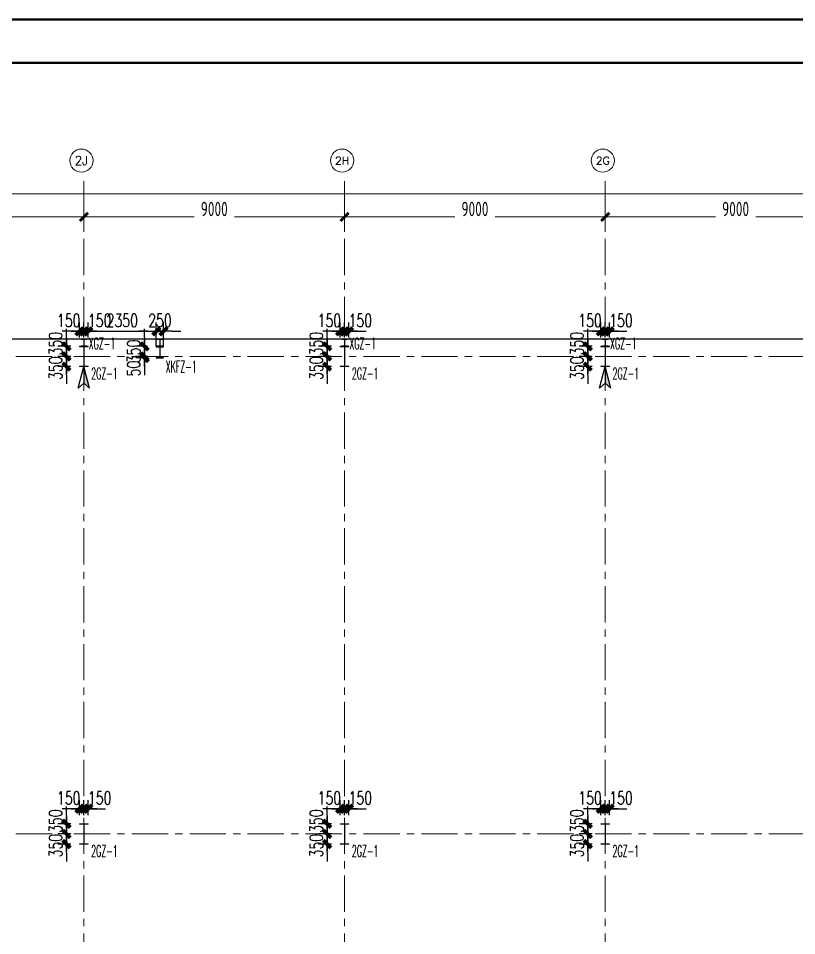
# Model space of a CAD drawing. Extents: x -1201378 to 2367219, y -619313 to 244905.
# Drawn here: x 141979 to 168850, y -1613 to 30085 of the extents above; entities that cross this region are included whole.
import ezdxf
from ezdxf.enums import TextEntityAlignment as Align

# ---------------------------------------------------------------- set-up
doc = ezdxf.new("R2010")
doc.units = 0
doc.header["$LTSCALE"] = 1000
doc.linetypes.add('CENTER', pattern=[2, 1.25, -0.25, 0.25, -0.25])
doc.linetypes.add('HIDDEN', pattern=[0.375, 0.25, -0.125])
doc.layers.get('0').update_dxf_attribs({"linetype": 'CONTINUOUS'})
doc.layers.get('Defpoints').update_dxf_attribs({"linetype": 'CONTINUOUS'})
for name, color, linetype in [('0-cxFrame', 155, 'CONTINUOUS'), ('A-AXIS-DP', 126, 'CONTINUOUS'), ('S-CJGC', 5, 'CONTINUOUS'), ('S-DIMZ', 115, 'CONTINUOUS'), ('S-SGJ', 21, 'CONTINUOUS'), ('S-SHAPE2', 165, 'HIDDEN')]:
    doc.layers.add(name, color=color, linetype=linetype)
for name, color, linetype, lineweight in [('0-cxText', 131, 'CONTINUOUS', 25), ('S-axis', 111, 'CONTINUOUS', 0), ('S-col', 2, 'CONTINUOUS', 0), ('S-dote', 5, 'CENTER', 0)]:
    doc.layers.add(name, color=color, linetype=linetype, lineweight=lineweight)
doc.styles.add('_TCH_AXIS', font='COMPLEX', dxfattribs={"bigfont": 'GBCBIG'})
doc.styles.add('cx_tuming', font='simhei.ttf')
doc.styles.add('cx_tuqian1', font='')
doc.styles.add('SS1', font='tj-romans1.shx', dxfattribs={"width": 0.7, "bigfont": 'tj-hztxt1.shx'})
doc.styles.add('TSSD_Dimension', font='tssdeng.shx', dxfattribs={"width": 0.7, "bigfont": 'hztxt.shx'})
doc.styles.add('黑体', font='simhei.ttf', dxfattribs={"width": 0.8})
doc.styles.get('cx_tuqian1').set_extended_font_data('SimSun')
doc.dimstyles.new('S-150-ARCHI', dxfattribs={"dimscale": 150, "dimtxt": 3, "dimasz": 2, "dimexe": 2, "dimexo": 2, "dimgap": 1, "dimtad": 1, "dimdec": 0, "dimzin": 0, "dimdsep": 46, "dimtxsty": 'SS1', "dimblk1": 'TT', "dimblk2": 'TT', "dimsah": 1, "dimcen": 1, "dimclrd": 256, "dimclre": 256, "dimclrt": 256, "dimadec": 0, "dimazin": 0, "dimtfac": 1, "dimtdec": 0, "dimtix": 1, "dimtmove": 2, "dimatfit": 0, "dimldrblk": 'TT', "dimfxl": 2, "dimtolj": 1, "dimtzin": 0, "dimarcsym": 0})
doc.dimstyles.new('TSSD_200_200', dxfattribs={"dimtxt": 500, "dimasz": 200, "dimexe": 200, "dimexo": 500, "dimgap": 200, "dimtad": 1, "dimdec": 0, "dimzin": 0, "dimdsep": 46, "dimtxsty": 'TSSD_Dimension', "dimblk": 'ARCHTICK', "dimcen": 0, "dimdle": 200, "dimclrt": 7, "dimadec": 0, "dimazin": 0, "dimtfac": 1, "dimtdec": 0, "dimtix": 1, "dimtmove": 2, "dimatfit": 3, "dimfxl": 1, "dimtolj": 1, "dimtzin": 0, "dimarcsym": 0})

# ---------------------------------------------------------------- blocks, each defined once
blk = doc.blocks.new('_ArchTick')
at = {"color": 0, "linetype": 'ByBlock', "const_width": 0.5}
blk.add_lwpolyline([(-0.71, -0.71), (0.71, 0.71)], dxfattribs=at)
blk = doc.blocks.new('*D102')
at = {"layer": 'Defpoints', "color": 0, "transparency": 16777216}
for p in [(-155758, -176778), (-164758, -177738), (-155758, -177738)]:
    blk.add_point(p, dxfattribs=at)
at = {"layer": 'S-axis', "color": 0, "lineweight": -2, "transparency": 16777216}
for p, q in [((-164958, -176778), (-160957, -176778)), ((-164758, -177238), (-164758, -176578)), ((-155558, -176778), (-159560, -176778)), ((-155758, -177238), (-155758, -176578))]:
    blk.add_line(p, q, dxfattribs=at)
at = {"layer": 'S-axis', "color": 0, "lineweight": -2, "transparency": 16777216, "xscale": 200, "yscale": 200, "zscale": 200, "rotation": 180}
blk.add_blockref('_ArchTick', (-164758, -176778), dxfattribs=at)
at = {"layer": 'S-axis', "color": 0, "lineweight": -2, "transparency": 16777216, "xscale": 200, "yscale": 200, "zscale": 200}
blk.add_blockref('_ArchTick', (-155758, -176778), dxfattribs=at)
at = {"layer": 'S-axis', "color": 7, "transparency": 16777216, "insert": (-160258, -176503), "char_height": 500, "attachment_point": 5, "style": 'TSSD_Dimension'}
blk.add_mtext('\\A1;9000', dxfattribs=at)
blk = doc.blocks.new('*D103')
at = {"layer": 'Defpoints', "color": 0, "transparency": 16777216}
for p in [(-146758, -176778), (-155758, -177738), (-146758, -177738)]:
    blk.add_point(p, dxfattribs=at)
at = {"layer": 'S-axis', "color": 0, "lineweight": -2, "transparency": 16777216}
for p, q in [((-155958, -176778), (-151957, -176778)), ((-155758, -177238), (-155758, -176578)), ((-146558, -176778), (-150560, -176778)), ((-146758, -177238), (-146758, -176578))]:
    blk.add_line(p, q, dxfattribs=at)
at = {"layer": 'S-axis', "color": 0, "lineweight": -2, "transparency": 16777216, "xscale": 200, "yscale": 200, "zscale": 200, "rotation": 180}
blk.add_blockref('_ArchTick', (-155758, -176778), dxfattribs=at)
at = {"layer": 'S-axis', "color": 0, "lineweight": -2, "transparency": 16777216, "xscale": 200, "yscale": 200, "zscale": 200}
blk.add_blockref('_ArchTick', (-146758, -176778), dxfattribs=at)
at = {"layer": 'S-axis', "color": 7, "transparency": 16777216, "insert": (-151258, -176503), "char_height": 500, "attachment_point": 5, "style": 'TSSD_Dimension'}
blk.add_mtext('\\A1;9000', dxfattribs=at)
blk = doc.blocks.new('*D104')
at = {"layer": 'Defpoints', "color": 0, "transparency": 16777216}
for p in [(-137758, -176778), (-146758, -177738), (-137758, -177738)]:
    blk.add_point(p, dxfattribs=at)
at = {"layer": 'S-axis', "color": 0, "lineweight": -2, "transparency": 16777216}
for p, q in [((-146958, -176778), (-142957, -176778)), ((-146758, -177238), (-146758, -176578)), ((-137558, -176778), (-141560, -176778)), ((-137758, -177238), (-137758, -176578))]:
    blk.add_line(p, q, dxfattribs=at)
at = {"layer": 'S-axis', "color": 0, "lineweight": -2, "transparency": 16777216, "xscale": 200, "yscale": 200, "zscale": 200, "rotation": 180}
blk.add_blockref('_ArchTick', (-146758, -176778), dxfattribs=at)
at = {"layer": 'S-axis', "color": 0, "lineweight": -2, "transparency": 16777216, "xscale": 200, "yscale": 200, "zscale": 200}
blk.add_blockref('_ArchTick', (-137758, -176778), dxfattribs=at)
at = {"layer": 'S-axis', "color": 7, "transparency": 16777216, "insert": (-142258, -176503), "char_height": 500, "attachment_point": 5, "style": 'TSSD_Dimension'}
blk.add_mtext('\\A1;9000', dxfattribs=at)
blk = doc.blocks.new('*D105')
at = {"layer": 'Defpoints', "color": 0, "transparency": 16777216}
for p in [(-128758, -176778), (-137758, -177738), (-128758, -177738)]:
    blk.add_point(p, dxfattribs=at)
at = {"layer": 'S-axis', "color": 0, "lineweight": -2, "transparency": 16777216}
for p, q in [((-137958, -176778), (-133957, -176778)), ((-137758, -177238), (-137758, -176578)), ((-128558, -176778), (-132560, -176778)), ((-128758, -177238), (-128758, -176578))]:
    blk.add_line(p, q, dxfattribs=at)
at = {"layer": 'S-axis', "color": 0, "lineweight": -2, "transparency": 16777216, "xscale": 200, "yscale": 200, "zscale": 200, "rotation": 180}
blk.add_blockref('_ArchTick', (-137758, -176778), dxfattribs=at)
at = {"layer": 'S-axis', "color": 0, "lineweight": -2, "transparency": 16777216, "xscale": 200, "yscale": 200, "zscale": 200}
blk.add_blockref('_ArchTick', (-128758, -176778), dxfattribs=at)
at = {"layer": 'S-axis', "color": 7, "transparency": 16777216, "insert": (-133258, -176503), "char_height": 500, "attachment_point": 5, "style": 'TSSD_Dimension'}
blk.add_mtext('\\A1;9000', dxfattribs=at)
blk = doc.blocks.new('*D112')
at = {"layer": 'Defpoints', "color": 0, "transparency": 16777216}
for p in [(-82958, -175978), (-240958, -177638), (-82958, -177638)]:
    blk.add_point(p, dxfattribs=at)
at = {"layer": 'S-axis', "color": 0, "lineweight": -2, "transparency": 16777216}
for p, q in [((-240958, -177138), (-240958, -175778)), ((-82958, -177138), (-82958, -175778)), ((-241158, -175978), (-162899, -175978)), ((-82758, -175978), (-161018, -175978))]:
    blk.add_line(p, q, dxfattribs=at)
at = {"layer": 'S-axis', "color": 0, "lineweight": -2, "transparency": 16777216, "xscale": 200, "yscale": 200, "zscale": 200, "rotation": 180}
blk.add_blockref('_ArchTick', (-240958, -175978), dxfattribs=at)
at = {"layer": 'S-axis', "color": 0, "lineweight": -2, "transparency": 16777216, "xscale": 200, "yscale": 200, "zscale": 200}
blk.add_blockref('_ArchTick', (-82958, -175978), dxfattribs=at)
at = {"layer": 'S-axis', "color": 7, "transparency": 16777216, "insert": (-161958, -175703), "char_height": 500, "attachment_point": 5, "style": 'TSSD_Dimension'}
blk.add_mtext('\\A1;158000', dxfattribs=at)
blk = doc.blocks.new('nt66')
at = {"layer": 'S-col'}
blk.add_lwpolyline([(-195790, 766820), (-195490, 766820), (-195490, 766808), (-195636, 766808), (-195636, 766132), (-195490, 766132), (-195490, 766120), (-195790, 766120), (-195790, 766132), (-195644, 766132), (-195644, 766808), (-195790, 766808)], close=True, dxfattribs=at)
blk = doc.blocks.new('33333')
for p in [(-5214, -43900), (3786, -43900), (12786, -43900), (-5214, -60400), (3786, -60400), (12786, -60400)]:
    blk.add_blockref('nt66', p)
blk = doc.blocks.new('TK22.A0 L(Dragon)')
at = {"layer": '0-cxFrame', "color": 7, "const_width": 0.5}
blk.add_lwpolyline([(0, 0), (-1486, 0), (-1486, 841), (0, 841)], close=True, dxfattribs=at)
at = {"layer": '0-cxFrame', "const_width": 0.5}
blk.add_lwpolyline([(-80, 10), (-1466, 10), (-1466, 831), (-80, 831)], close=True, dxfattribs=at)
at = {"style": '黑体', "flags": 4}
blk.add_attdef('图幅', text='', height=3.3, dxfattribs=at).set_placement((-40, 3), align=Align.RIGHT)
at = {"layer": '0-cxText', "flags": 4}
for tag, height, style, p in [('建设单位', 3.5, 'cx_tuming', (-45, 240)), ('项目名称', 3.5, 'cx_tuming', (-45, 210)), ('子项名称', 3.5, 'cx_tuming', (-45, 180)), ('工程编号', 3.3, 'cx_tuqian1', (-35, 165)), ('图名1', 3.5, 'cx_tuming', (-45, 87)), ('图名2', 3.5, 'cx_tuming', (-45, 79)), ('图名3', 3.5, 'cx_tuming', (-45, 71)), ('出图日期', 3.3, 'cx_tuqian1', (-39, 60)), ('专业', 3.3, 'cx_tuqian1', (-55, 52)), ('图号', 3.3, 'cx_tuqian1', (-55, 44)), ('版次', 3.3, 'cx_tuqian1', (-20, 44))]:
    blk.add_attdef(tag, text='', height=height, dxfattribs=dict(at, style=style)).set_placement(p, align=Align.MIDDLE)
at = {"layer": 'Defpoints', "color": 6, "flags": 4}
for tag, height, style, p in [('tufu', 3.3, '黑体', (-12, 12)), ('dwfname', 4, 'cx_tuqian1', (-80, 3))]:
    blk.add_attdef(tag, text='', height=height, dxfattribs=dict(at, style=style)).set_placement(p, align=Align.RIGHT)
blk = doc.blocks.new('TT')
blk.add_line((-0.97, 0), (0.97, 0))
at = {"const_width": 0.45}
blk.add_lwpolyline([(-0.44, -0.44), (0.44, 0.44)], dxfattribs=at)
blk = doc.blocks.new('*D4637')
at = {"layer": 'Defpoints', "color": 0, "transparency": 16777216}
for p in [(144242, 2770), (144242, 2252), (144392, 2252)]:
    blk.add_point(p, dxfattribs=at)
at = {"layer": 'S-DIMZ', "lineweight": -2, "transparency": 16777216}
for p, q in [((144242, 2552), (144242, 3070)), ((144392, 2552), (144392, 3070)), ((143942, 2770), (143642, 2770)), ((144392, 2770), (144242, 2770)), ((144692, 2770), (144992, 2770))]:
    blk.add_line(p, q, dxfattribs=at)
at = {"layer": 'S-DIMZ', "lineweight": -2, "transparency": 16777216, "xscale": 300, "yscale": 300, "zscale": 300}
blk.add_blockref('TT', (144242, 2770), dxfattribs=at)
at = {"layer": 'S-DIMZ', "lineweight": -2, "transparency": 16777216, "xscale": 300, "yscale": 300, "zscale": 300, "rotation": 180}
blk.add_blockref('TT', (144392, 2770), dxfattribs=at)
at = {"layer": 'S-DIMZ', "transparency": 16777216, "insert": (144785, 3145), "char_height": 450, "attachment_point": 5, "style": 'SS1'}
blk.add_mtext('\\A1;150', dxfattribs=at)
blk = doc.blocks.new('*D4638')
at = {"layer": 'Defpoints', "color": 0, "transparency": 16777216}
for p in [(144092, 2770), (144092, 2252), (144242, 2252)]:
    blk.add_point(p, dxfattribs=at)
at = {"layer": 'S-DIMZ', "lineweight": -2, "transparency": 16777216}
for p, q in [((144092, 2552), (144092, 3070)), ((144242, 2552), (144242, 3070)), ((143792, 2770), (143492, 2770)), ((144242, 2770), (144092, 2770)), ((144542, 2770), (144842, 2770))]:
    blk.add_line(p, q, dxfattribs=at)
at = {"layer": 'S-DIMZ', "lineweight": -2, "transparency": 16777216, "xscale": 300, "yscale": 300, "zscale": 300}
blk.add_blockref('TT', (144092, 2770), dxfattribs=at)
at = {"layer": 'S-DIMZ', "lineweight": -2, "transparency": 16777216, "xscale": 300, "yscale": 300, "zscale": 300, "rotation": 180}
blk.add_blockref('TT', (144242, 2770), dxfattribs=at)
at = {"layer": 'S-DIMZ', "transparency": 16777216, "insert": (143716, 3145), "char_height": 450, "attachment_point": 5, "style": 'SS1'}
blk.add_mtext('\\A1;150', dxfattribs=at)
blk = doc.blocks.new('*D4639')
at = {"layer": 'Defpoints', "color": 0, "transparency": 16777216}
for p in [(144092, 2252), (143638, 1902), (144092, 1902)]:
    blk.add_point(p, dxfattribs=at)
at = {"layer": 'S-DIMZ', "lineweight": -2, "transparency": 16777216}
for p, q in [((143638, 2552), (143638, 2852)), ((143792, 2252), (143338, 2252)), ((143638, 2252), (143638, 1902)), ((143792, 1902), (143338, 1902)), ((143638, 1602), (143638, 1302))]:
    blk.add_line(p, q, dxfattribs=at)
at = {"layer": 'S-DIMZ', "lineweight": -2, "transparency": 16777216, "xscale": 300, "yscale": 300, "zscale": 300}
for p, rotation in [((143638, 2252), 270), ((143638, 1902), 90)]:
    blk.add_blockref('TT', p, dxfattribs=dict(at, rotation=rotation))
at = {"layer": 'S-DIMZ', "transparency": 16777216, "insert": (143263, 2345), "char_height": 450, "attachment_point": 5, "rotation": 90, "style": 'SS1'}
blk.add_mtext('\\A1;350', dxfattribs=at)
blk = doc.blocks.new('*D4640')
at = {"layer": 'Defpoints', "color": 0, "transparency": 16777216}
for p in [(144092, 1902), (143638, 1552), (144092, 1552)]:
    blk.add_point(p, dxfattribs=at)
at = {"layer": 'S-DIMZ', "lineweight": -2, "transparency": 16777216}
for p, q in [((143638, 2202), (143638, 2502)), ((143792, 1902), (143338, 1902)), ((143638, 1902), (143638, 1552)), ((143792, 1552), (143338, 1552)), ((143638, 1252), (143638, 952))]:
    blk.add_line(p, q, dxfattribs=at)
at = {"layer": 'S-DIMZ', "lineweight": -2, "transparency": 16777216, "xscale": 300, "yscale": 300, "zscale": 300}
for p, rotation in [((143638, 1902), 270), ((143638, 1552), 90)]:
    blk.add_blockref('TT', p, dxfattribs=dict(at, rotation=rotation))
at = {"layer": 'S-DIMZ', "transparency": 16777216, "insert": (143263, 1498), "char_height": 450, "attachment_point": 5, "rotation": 90, "style": 'SS1'}
blk.add_mtext('\\A1;350', dxfattribs=at)
blk = doc.blocks.new('*D4605')
at = {"layer": 'Defpoints', "color": 0, "transparency": 16777216}
for p in [(153242, 2770), (153242, 2252), (153392, 2252)]:
    blk.add_point(p, dxfattribs=at)
at = {"layer": 'S-DIMZ', "lineweight": -2, "transparency": 16777216}
for p, q in [((153242, 2552), (153242, 3070)), ((153392, 2552), (153392, 3070)), ((152942, 2770), (152642, 2770)), ((153392, 2770), (153242, 2770)), ((153692, 2770), (153992, 2770))]:
    blk.add_line(p, q, dxfattribs=at)
at = {"layer": 'S-DIMZ', "lineweight": -2, "transparency": 16777216, "xscale": 300, "yscale": 300, "zscale": 300}
blk.add_blockref('TT', (153242, 2770), dxfattribs=at)
at = {"layer": 'S-DIMZ', "lineweight": -2, "transparency": 16777216, "xscale": 300, "yscale": 300, "zscale": 300, "rotation": 180}
blk.add_blockref('TT', (153392, 2770), dxfattribs=at)
at = {"layer": 'S-DIMZ', "transparency": 16777216, "insert": (153785, 3145), "char_height": 450, "attachment_point": 5, "style": 'SS1'}
blk.add_mtext('\\A1;150', dxfattribs=at)
blk = doc.blocks.new('*D4606')
at = {"layer": 'Defpoints', "color": 0, "transparency": 16777216}
for p in [(153092, 2770), (153092, 2252), (153242, 2252)]:
    blk.add_point(p, dxfattribs=at)
at = {"layer": 'S-DIMZ', "lineweight": -2, "transparency": 16777216}
for p, q in [((153092, 2552), (153092, 3070)), ((153242, 2552), (153242, 3070)), ((152792, 2770), (152492, 2770)), ((153242, 2770), (153092, 2770)), ((153542, 2770), (153842, 2770))]:
    blk.add_line(p, q, dxfattribs=at)
at = {"layer": 'S-DIMZ', "lineweight": -2, "transparency": 16777216, "xscale": 300, "yscale": 300, "zscale": 300}
blk.add_blockref('TT', (153092, 2770), dxfattribs=at)
at = {"layer": 'S-DIMZ', "lineweight": -2, "transparency": 16777216, "xscale": 300, "yscale": 300, "zscale": 300, "rotation": 180}
blk.add_blockref('TT', (153242, 2770), dxfattribs=at)
at = {"layer": 'S-DIMZ', "transparency": 16777216, "insert": (152716, 3145), "char_height": 450, "attachment_point": 5, "style": 'SS1'}
blk.add_mtext('\\A1;150', dxfattribs=at)
blk = doc.blocks.new('*D4607')
at = {"layer": 'Defpoints', "color": 0, "transparency": 16777216}
for p in [(153092, 2252), (152638, 1902), (153092, 1902)]:
    blk.add_point(p, dxfattribs=at)
at = {"layer": 'S-DIMZ', "lineweight": -2, "transparency": 16777216}
for p, q in [((152638, 2552), (152638, 2852)), ((152792, 2252), (152338, 2252)), ((152638, 2252), (152638, 1902)), ((152792, 1902), (152338, 1902)), ((152638, 1602), (152638, 1302))]:
    blk.add_line(p, q, dxfattribs=at)
at = {"layer": 'S-DIMZ', "lineweight": -2, "transparency": 16777216, "xscale": 300, "yscale": 300, "zscale": 300}
for p, rotation in [((152638, 2252), 270), ((152638, 1902), 90)]:
    blk.add_blockref('TT', p, dxfattribs=dict(at, rotation=rotation))
at = {"layer": 'S-DIMZ', "transparency": 16777216, "insert": (152263, 2345), "char_height": 450, "attachment_point": 5, "rotation": 90, "style": 'SS1'}
blk.add_mtext('\\A1;350', dxfattribs=at)
blk = doc.blocks.new('*D4608')
at = {"layer": 'Defpoints', "color": 0, "transparency": 16777216}
for p in [(153092, 1902), (152638, 1552), (153092, 1552)]:
    blk.add_point(p, dxfattribs=at)
at = {"layer": 'S-DIMZ', "lineweight": -2, "transparency": 16777216}
for p, q in [((152638, 2202), (152638, 2502)), ((152792, 1902), (152338, 1902)), ((152638, 1902), (152638, 1552)), ((152792, 1552), (152338, 1552)), ((152638, 1252), (152638, 952))]:
    blk.add_line(p, q, dxfattribs=at)
at = {"layer": 'S-DIMZ', "lineweight": -2, "transparency": 16777216, "xscale": 300, "yscale": 300, "zscale": 300}
for p, rotation in [((152638, 1902), 270), ((152638, 1552), 90)]:
    blk.add_blockref('TT', p, dxfattribs=dict(at, rotation=rotation))
at = {"layer": 'S-DIMZ', "transparency": 16777216, "insert": (152263, 1498), "char_height": 450, "attachment_point": 5, "rotation": 90, "style": 'SS1'}
blk.add_mtext('\\A1;350', dxfattribs=at)
blk = doc.blocks.new('*D4609')
at = {"layer": 'Defpoints', "color": 0, "transparency": 16777216}
for p in [(162242, 2770), (162242, 2252), (162392, 2252)]:
    blk.add_point(p, dxfattribs=at)
at = {"layer": 'S-DIMZ', "lineweight": -2, "transparency": 16777216}
for p, q in [((162242, 2552), (162242, 3070)), ((162392, 2552), (162392, 3070)), ((161942, 2770), (161642, 2770)), ((162392, 2770), (162242, 2770)), ((162692, 2770), (162992, 2770))]:
    blk.add_line(p, q, dxfattribs=at)
at = {"layer": 'S-DIMZ', "lineweight": -2, "transparency": 16777216, "xscale": 300, "yscale": 300, "zscale": 300}
blk.add_blockref('TT', (162242, 2770), dxfattribs=at)
at = {"layer": 'S-DIMZ', "lineweight": -2, "transparency": 16777216, "xscale": 300, "yscale": 300, "zscale": 300, "rotation": 180}
blk.add_blockref('TT', (162392, 2770), dxfattribs=at)
at = {"layer": 'S-DIMZ', "transparency": 16777216, "insert": (162785, 3145), "char_height": 450, "attachment_point": 5, "style": 'SS1'}
blk.add_mtext('\\A1;150', dxfattribs=at)
blk = doc.blocks.new('*D4610')
at = {"layer": 'Defpoints', "color": 0, "transparency": 16777216}
for p in [(162092, 2770), (162092, 2252), (162242, 2252)]:
    blk.add_point(p, dxfattribs=at)
at = {"layer": 'S-DIMZ', "lineweight": -2, "transparency": 16777216}
for p, q in [((162092, 2552), (162092, 3070)), ((162242, 2552), (162242, 3070)), ((161792, 2770), (161492, 2770)), ((162242, 2770), (162092, 2770)), ((162542, 2770), (162842, 2770))]:
    blk.add_line(p, q, dxfattribs=at)
at = {"layer": 'S-DIMZ', "lineweight": -2, "transparency": 16777216, "xscale": 300, "yscale": 300, "zscale": 300}
blk.add_blockref('TT', (162092, 2770), dxfattribs=at)
at = {"layer": 'S-DIMZ', "lineweight": -2, "transparency": 16777216, "xscale": 300, "yscale": 300, "zscale": 300, "rotation": 180}
blk.add_blockref('TT', (162242, 2770), dxfattribs=at)
at = {"layer": 'S-DIMZ', "transparency": 16777216, "insert": (161716, 3145), "char_height": 450, "attachment_point": 5, "style": 'SS1'}
blk.add_mtext('\\A1;150', dxfattribs=at)
blk = doc.blocks.new('*D4611')
at = {"layer": 'Defpoints', "color": 0, "transparency": 16777216}
for p in [(162092, 2252), (161638, 1902), (162092, 1902)]:
    blk.add_point(p, dxfattribs=at)
at = {"layer": 'S-DIMZ', "lineweight": -2, "transparency": 16777216}
for p, q in [((161638, 2552), (161638, 2852)), ((161792, 2252), (161338, 2252)), ((161638, 2252), (161638, 1902)), ((161792, 1902), (161338, 1902)), ((161638, 1602), (161638, 1302))]:
    blk.add_line(p, q, dxfattribs=at)
at = {"layer": 'S-DIMZ', "lineweight": -2, "transparency": 16777216, "xscale": 300, "yscale": 300, "zscale": 300}
for p, rotation in [((161638, 2252), 270), ((161638, 1902), 90)]:
    blk.add_blockref('TT', p, dxfattribs=dict(at, rotation=rotation))
at = {"layer": 'S-DIMZ', "transparency": 16777216, "insert": (161263, 2345), "char_height": 450, "attachment_point": 5, "rotation": 90, "style": 'SS1'}
blk.add_mtext('\\A1;350', dxfattribs=at)
blk = doc.blocks.new('*D4612')
at = {"layer": 'Defpoints', "color": 0, "transparency": 16777216}
for p in [(162092, 1902), (161638, 1552), (162092, 1552)]:
    blk.add_point(p, dxfattribs=at)
at = {"layer": 'S-DIMZ', "lineweight": -2, "transparency": 16777216}
for p, q in [((161638, 2202), (161638, 2502)), ((161792, 1902), (161338, 1902)), ((161638, 1902), (161638, 1552)), ((161792, 1552), (161338, 1552)), ((161638, 1252), (161638, 952))]:
    blk.add_line(p, q, dxfattribs=at)
at = {"layer": 'S-DIMZ', "lineweight": -2, "transparency": 16777216, "xscale": 300, "yscale": 300, "zscale": 300}
for p, rotation in [((161638, 1902), 270), ((161638, 1552), 90)]:
    blk.add_blockref('TT', p, dxfattribs=dict(at, rotation=rotation))
at = {"layer": 'S-DIMZ', "transparency": 16777216, "insert": (161263, 1498), "char_height": 450, "attachment_point": 5, "rotation": 90, "style": 'SS1'}
blk.add_mtext('\\A1;350', dxfattribs=at)
blk = doc.blocks.new('*D4703')
at = {"layer": 'Defpoints', "color": 0, "transparency": 16777216}
for p in [(144242, 19270), (144242, 18752), (144392, 18752)]:
    blk.add_point(p, dxfattribs=at)
at = {"layer": 'S-DIMZ', "lineweight": -2, "transparency": 16777216}
for p, q in [((144242, 19052), (144242, 19570)), ((144392, 19052), (144392, 19570)), ((143942, 19270), (143642, 19270)), ((144392, 19270), (144242, 19270)), ((144692, 19270), (144992, 19270))]:
    blk.add_line(p, q, dxfattribs=at)
at = {"layer": 'S-DIMZ', "lineweight": -2, "transparency": 16777216, "xscale": 300, "yscale": 300, "zscale": 300}
blk.add_blockref('TT', (144242, 19270), dxfattribs=at)
at = {"layer": 'S-DIMZ', "lineweight": -2, "transparency": 16777216, "xscale": 300, "yscale": 300, "zscale": 300, "rotation": 180}
blk.add_blockref('TT', (144392, 19270), dxfattribs=at)
at = {"layer": 'S-DIMZ', "transparency": 16777216, "insert": (144785, 19645), "char_height": 450, "attachment_point": 5, "style": 'SS1'}
blk.add_mtext('\\A1;150', dxfattribs=at)
blk = doc.blocks.new('*D4704')
at = {"layer": 'Defpoints', "color": 0, "transparency": 16777216}
for p in [(144092, 19270), (144092, 18752), (144242, 18752)]:
    blk.add_point(p, dxfattribs=at)
at = {"layer": 'S-DIMZ', "lineweight": -2, "transparency": 16777216}
for p, q in [((144092, 19052), (144092, 19570)), ((144242, 19052), (144242, 19570)), ((143792, 19270), (143492, 19270)), ((144242, 19270), (144092, 19270)), ((144542, 19270), (144842, 19270))]:
    blk.add_line(p, q, dxfattribs=at)
at = {"layer": 'S-DIMZ', "lineweight": -2, "transparency": 16777216, "xscale": 300, "yscale": 300, "zscale": 300}
blk.add_blockref('TT', (144092, 19270), dxfattribs=at)
at = {"layer": 'S-DIMZ', "lineweight": -2, "transparency": 16777216, "xscale": 300, "yscale": 300, "zscale": 300, "rotation": 180}
blk.add_blockref('TT', (144242, 19270), dxfattribs=at)
at = {"layer": 'S-DIMZ', "transparency": 16777216, "insert": (143716, 19645), "char_height": 450, "attachment_point": 5, "style": 'SS1'}
blk.add_mtext('\\A1;150', dxfattribs=at)
blk = doc.blocks.new('*D4705')
at = {"layer": 'Defpoints', "color": 0, "transparency": 16777216}
for p in [(144092, 18752), (143638, 18402), (144092, 18402)]:
    blk.add_point(p, dxfattribs=at)
at = {"layer": 'S-DIMZ', "lineweight": -2, "transparency": 16777216}
for p, q in [((143638, 19052), (143638, 19352)), ((143792, 18752), (143338, 18752)), ((143638, 18752), (143638, 18402)), ((143792, 18402), (143338, 18402)), ((143638, 18102), (143638, 17802))]:
    blk.add_line(p, q, dxfattribs=at)
at = {"layer": 'S-DIMZ', "lineweight": -2, "transparency": 16777216, "xscale": 300, "yscale": 300, "zscale": 300}
for p, rotation in [((143638, 18752), 270), ((143638, 18402), 90)]:
    blk.add_blockref('TT', p, dxfattribs=dict(at, rotation=rotation))
at = {"layer": 'S-DIMZ', "transparency": 16777216, "insert": (143263, 18845), "char_height": 450, "attachment_point": 5, "rotation": 90, "style": 'SS1'}
blk.add_mtext('\\A1;350', dxfattribs=at)
blk = doc.blocks.new('*D4706')
at = {"layer": 'Defpoints', "color": 0, "transparency": 16777216}
for p in [(144092, 18402), (143638, 18052), (144092, 18052)]:
    blk.add_point(p, dxfattribs=at)
at = {"layer": 'S-DIMZ', "lineweight": -2, "transparency": 16777216}
for p, q in [((143638, 18702), (143638, 19002)), ((143792, 18402), (143338, 18402)), ((143638, 18402), (143638, 18052)), ((143792, 18052), (143338, 18052)), ((143638, 17752), (143638, 17452))]:
    blk.add_line(p, q, dxfattribs=at)
at = {"layer": 'S-DIMZ', "lineweight": -2, "transparency": 16777216, "xscale": 300, "yscale": 300, "zscale": 300}
for p, rotation in [((143638, 18402), 270), ((143638, 18052), 90)]:
    blk.add_blockref('TT', p, dxfattribs=dict(at, rotation=rotation))
at = {"layer": 'S-DIMZ', "transparency": 16777216, "insert": (143263, 17998), "char_height": 450, "attachment_point": 5, "rotation": 90, "style": 'SS1'}
blk.add_mtext('\\A1;350', dxfattribs=at)
blk = doc.blocks.new('*D4671')
at = {"layer": 'Defpoints', "color": 0, "transparency": 16777216}
for p in [(153242, 19270), (153242, 18752), (153392, 18752)]:
    blk.add_point(p, dxfattribs=at)
at = {"layer": 'S-DIMZ', "lineweight": -2, "transparency": 16777216}
for p, q in [((153242, 19052), (153242, 19570)), ((153392, 19052), (153392, 19570)), ((152942, 19270), (152642, 19270)), ((153392, 19270), (153242, 19270)), ((153692, 19270), (153992, 19270))]:
    blk.add_line(p, q, dxfattribs=at)
at = {"layer": 'S-DIMZ', "lineweight": -2, "transparency": 16777216, "xscale": 300, "yscale": 300, "zscale": 300}
blk.add_blockref('TT', (153242, 19270), dxfattribs=at)
at = {"layer": 'S-DIMZ', "lineweight": -2, "transparency": 16777216, "xscale": 300, "yscale": 300, "zscale": 300, "rotation": 180}
blk.add_blockref('TT', (153392, 19270), dxfattribs=at)
at = {"layer": 'S-DIMZ', "transparency": 16777216, "insert": (153785, 19645), "char_height": 450, "attachment_point": 5, "style": 'SS1'}
blk.add_mtext('\\A1;150', dxfattribs=at)
blk = doc.blocks.new('*D4672')
at = {"layer": 'Defpoints', "color": 0, "transparency": 16777216}
for p in [(153092, 19270), (153092, 18752), (153242, 18752)]:
    blk.add_point(p, dxfattribs=at)
at = {"layer": 'S-DIMZ', "lineweight": -2, "transparency": 16777216}
for p, q in [((153092, 19052), (153092, 19570)), ((153242, 19052), (153242, 19570)), ((152792, 19270), (152492, 19270)), ((153242, 19270), (153092, 19270)), ((153542, 19270), (153842, 19270))]:
    blk.add_line(p, q, dxfattribs=at)
at = {"layer": 'S-DIMZ', "lineweight": -2, "transparency": 16777216, "xscale": 300, "yscale": 300, "zscale": 300}
blk.add_blockref('TT', (153092, 19270), dxfattribs=at)
at = {"layer": 'S-DIMZ', "lineweight": -2, "transparency": 16777216, "xscale": 300, "yscale": 300, "zscale": 300, "rotation": 180}
blk.add_blockref('TT', (153242, 19270), dxfattribs=at)
at = {"layer": 'S-DIMZ', "transparency": 16777216, "insert": (152716, 19645), "char_height": 450, "attachment_point": 5, "style": 'SS1'}
blk.add_mtext('\\A1;150', dxfattribs=at)
blk = doc.blocks.new('*D4673')
at = {"layer": 'Defpoints', "color": 0, "transparency": 16777216}
for p in [(153092, 18752), (152638, 18402), (153092, 18402)]:
    blk.add_point(p, dxfattribs=at)
at = {"layer": 'S-DIMZ', "lineweight": -2, "transparency": 16777216}
for p, q in [((152638, 19052), (152638, 19352)), ((152792, 18752), (152338, 18752)), ((152638, 18752), (152638, 18402)), ((152792, 18402), (152338, 18402)), ((152638, 18102), (152638, 17802))]:
    blk.add_line(p, q, dxfattribs=at)
at = {"layer": 'S-DIMZ', "lineweight": -2, "transparency": 16777216, "xscale": 300, "yscale": 300, "zscale": 300}
for p, rotation in [((152638, 18752), 270), ((152638, 18402), 90)]:
    blk.add_blockref('TT', p, dxfattribs=dict(at, rotation=rotation))
at = {"layer": 'S-DIMZ', "transparency": 16777216, "insert": (152263, 18845), "char_height": 450, "attachment_point": 5, "rotation": 90, "style": 'SS1'}
blk.add_mtext('\\A1;350', dxfattribs=at)
blk = doc.blocks.new('*D4674')
at = {"layer": 'Defpoints', "color": 0, "transparency": 16777216}
for p in [(153092, 18402), (152638, 18052), (153092, 18052)]:
    blk.add_point(p, dxfattribs=at)
at = {"layer": 'S-DIMZ', "lineweight": -2, "transparency": 16777216}
for p, q in [((152638, 18702), (152638, 19002)), ((152792, 18402), (152338, 18402)), ((152638, 18402), (152638, 18052)), ((152792, 18052), (152338, 18052)), ((152638, 17752), (152638, 17452))]:
    blk.add_line(p, q, dxfattribs=at)
at = {"layer": 'S-DIMZ', "lineweight": -2, "transparency": 16777216, "xscale": 300, "yscale": 300, "zscale": 300}
for p, rotation in [((152638, 18402), 270), ((152638, 18052), 90)]:
    blk.add_blockref('TT', p, dxfattribs=dict(at, rotation=rotation))
at = {"layer": 'S-DIMZ', "transparency": 16777216, "insert": (152263, 17998), "char_height": 450, "attachment_point": 5, "rotation": 90, "style": 'SS1'}
blk.add_mtext('\\A1;350', dxfattribs=at)
blk = doc.blocks.new('*D4675')
at = {"layer": 'Defpoints', "color": 0, "transparency": 16777216}
for p in [(162242, 19270), (162242, 18752), (162392, 18752)]:
    blk.add_point(p, dxfattribs=at)
at = {"layer": 'S-DIMZ', "lineweight": -2, "transparency": 16777216}
for p, q in [((162242, 19052), (162242, 19570)), ((162392, 19052), (162392, 19570)), ((161942, 19270), (161642, 19270)), ((162392, 19270), (162242, 19270)), ((162692, 19270), (162992, 19270))]:
    blk.add_line(p, q, dxfattribs=at)
at = {"layer": 'S-DIMZ', "lineweight": -2, "transparency": 16777216, "xscale": 300, "yscale": 300, "zscale": 300}
blk.add_blockref('TT', (162242, 19270), dxfattribs=at)
at = {"layer": 'S-DIMZ', "lineweight": -2, "transparency": 16777216, "xscale": 300, "yscale": 300, "zscale": 300, "rotation": 180}
blk.add_blockref('TT', (162392, 19270), dxfattribs=at)
at = {"layer": 'S-DIMZ', "transparency": 16777216, "insert": (162785, 19645), "char_height": 450, "attachment_point": 5, "style": 'SS1'}
blk.add_mtext('\\A1;150', dxfattribs=at)
blk = doc.blocks.new('*D4676')
at = {"layer": 'Defpoints', "color": 0, "transparency": 16777216}
for p in [(162092, 19270), (162092, 18752), (162242, 18752)]:
    blk.add_point(p, dxfattribs=at)
at = {"layer": 'S-DIMZ', "lineweight": -2, "transparency": 16777216}
for p, q in [((162092, 19052), (162092, 19570)), ((162242, 19052), (162242, 19570)), ((161792, 19270), (161492, 19270)), ((162242, 19270), (162092, 19270)), ((162542, 19270), (162842, 19270))]:
    blk.add_line(p, q, dxfattribs=at)
at = {"layer": 'S-DIMZ', "lineweight": -2, "transparency": 16777216, "xscale": 300, "yscale": 300, "zscale": 300}
blk.add_blockref('TT', (162092, 19270), dxfattribs=at)
at = {"layer": 'S-DIMZ', "lineweight": -2, "transparency": 16777216, "xscale": 300, "yscale": 300, "zscale": 300, "rotation": 180}
blk.add_blockref('TT', (162242, 19270), dxfattribs=at)
at = {"layer": 'S-DIMZ', "transparency": 16777216, "insert": (161716, 19645), "char_height": 450, "attachment_point": 5, "style": 'SS1'}
blk.add_mtext('\\A1;150', dxfattribs=at)
blk = doc.blocks.new('*D4677')
at = {"layer": 'Defpoints', "color": 0, "transparency": 16777216}
for p in [(162092, 18752), (161638, 18402), (162092, 18402)]:
    blk.add_point(p, dxfattribs=at)
at = {"layer": 'S-DIMZ', "lineweight": -2, "transparency": 16777216}
for p, q in [((161638, 19052), (161638, 19352)), ((161792, 18752), (161338, 18752)), ((161638, 18752), (161638, 18402)), ((161792, 18402), (161338, 18402)), ((161638, 18102), (161638, 17802))]:
    blk.add_line(p, q, dxfattribs=at)
at = {"layer": 'S-DIMZ', "lineweight": -2, "transparency": 16777216, "xscale": 300, "yscale": 300, "zscale": 300}
for p, rotation in [((161638, 18752), 270), ((161638, 18402), 90)]:
    blk.add_blockref('TT', p, dxfattribs=dict(at, rotation=rotation))
at = {"layer": 'S-DIMZ', "transparency": 16777216, "insert": (161263, 18845), "char_height": 450, "attachment_point": 5, "rotation": 90, "style": 'SS1'}
blk.add_mtext('\\A1;350', dxfattribs=at)
blk = doc.blocks.new('*D4678')
at = {"layer": 'Defpoints', "color": 0, "transparency": 16777216}
for p in [(162092, 18402), (161638, 18052), (162092, 18052)]:
    blk.add_point(p, dxfattribs=at)
at = {"layer": 'S-DIMZ', "lineweight": -2, "transparency": 16777216}
for p, q in [((161638, 18702), (161638, 19002)), ((161792, 18402), (161338, 18402)), ((161638, 18402), (161638, 18052)), ((161792, 18052), (161338, 18052)), ((161638, 17752), (161638, 17452))]:
    blk.add_line(p, q, dxfattribs=at)
at = {"layer": 'S-DIMZ', "lineweight": -2, "transparency": 16777216, "xscale": 300, "yscale": 300, "zscale": 300}
for p, rotation in [((161638, 18402), 270), ((161638, 18052), 90)]:
    blk.add_blockref('TT', p, dxfattribs=dict(at, rotation=rotation))
at = {"layer": 'S-DIMZ', "transparency": 16777216, "insert": (161263, 17998), "char_height": 450, "attachment_point": 5, "rotation": 90, "style": 'SS1'}
blk.add_mtext('\\A1;350', dxfattribs=at)
blk = doc.blocks.new('S-CJGC')
at = {"layer": 'S-CJGC'}
for p, q in [((-131, -119), (0, 381)), ((131, -119), (0, 381)), ((0, 381), (0, 0)), ((0, 0), (-131, -119)), ((0, 0), (131, -119))]:
    blk.add_line(p, q, dxfattribs=at)
blk.add_solid([(131, -119), (0, 0), (0, 381)], dxfattribs=at)
blk = doc.blocks.new('*D6738')
at = {"layer": 'Defpoints', "color": 0, "transparency": 16777216}
for p in [(146742, 19270), (144392, 18752), (146742, 18452)]:
    blk.add_point(p, dxfattribs=at)
at = {"layer": 'S-DIMZ', "lineweight": -2, "transparency": 16777216}
for p, q in [((144392, 19052), (144392, 19570)), ((146742, 18752), (146742, 19570)), ((144692, 19270), (146442, 19270))]:
    blk.add_line(p, q, dxfattribs=at)
at = {"layer": 'S-DIMZ', "lineweight": -2, "transparency": 16777216, "xscale": 300, "yscale": 300, "zscale": 300, "rotation": 180}
blk.add_blockref('TT', (144392, 19270), dxfattribs=at)
at = {"layer": 'S-DIMZ', "lineweight": -2, "transparency": 16777216, "xscale": 300, "yscale": 300, "zscale": 300}
blk.add_blockref('TT', (146742, 19270), dxfattribs=at)
at = {"layer": 'S-DIMZ', "transparency": 16777216, "insert": (145567, 19645), "char_height": 450, "attachment_point": 5, "style": 'SS1'}
blk.add_mtext('\\A1;2350', dxfattribs=at)
blk = doc.blocks.new('*D6739')
at = {"layer": 'Defpoints', "color": 0, "transparency": 16777216}
for p in [(146992, 19270), (146742, 18452), (146992, 18452)]:
    blk.add_point(p, dxfattribs=at)
at = {"layer": 'S-DIMZ', "lineweight": -2, "transparency": 16777216}
for p, q in [((146742, 18752), (146742, 19570)), ((146992, 18752), (146992, 19570)), ((146442, 19270), (146142, 19270)), ((146742, 19270), (146992, 19270)), ((147292, 19270), (147592, 19270))]:
    blk.add_line(p, q, dxfattribs=at)
at = {"layer": 'S-DIMZ', "lineweight": -2, "transparency": 16777216, "xscale": 300, "yscale": 300, "zscale": 300}
blk.add_blockref('TT', (146742, 19270), dxfattribs=at)
at = {"layer": 'S-DIMZ', "lineweight": -2, "transparency": 16777216, "xscale": 300, "yscale": 300, "zscale": 300, "rotation": 180}
blk.add_blockref('TT', (146992, 19270), dxfattribs=at)
at = {"layer": 'S-DIMZ', "transparency": 16777216, "insert": (146867, 19645), "char_height": 450, "attachment_point": 5, "style": 'SS1'}
blk.add_mtext('\\A1;250', dxfattribs=at)
blk = doc.blocks.new('*D6740')
at = {"layer": 'Defpoints', "color": 0, "transparency": 16777216}
for p in [(146335, 18402), (146742, 18402), (146742, 18352)]:
    blk.add_point(p, dxfattribs=at)
at = {"layer": 'S-DIMZ', "lineweight": -2, "transparency": 16777216}
for p, q in [((146335, 18702), (146335, 19002)), ((146442, 18402), (146035, 18402)), ((146335, 18352), (146335, 18402)), ((146442, 18352), (146035, 18352)), ((146335, 18052), (146335, 17752))]:
    blk.add_line(p, q, dxfattribs=at)
at = {"layer": 'S-DIMZ', "lineweight": -2, "transparency": 16777216, "xscale": 300, "yscale": 300, "zscale": 300}
for p, rotation in [((146335, 18402), 270), ((146335, 18352), 90)]:
    blk.add_blockref('TT', p, dxfattribs=dict(at, rotation=rotation))
at = {"layer": 'S-DIMZ', "transparency": 16777216, "insert": (145960, 17984), "char_height": 450, "attachment_point": 5, "rotation": 90, "style": 'SS1'}
blk.add_mtext('\\A1;50', dxfattribs=at)
blk = doc.blocks.new('*D6741')
at = {"layer": 'Defpoints', "color": 0, "transparency": 16777216}
for p in [(146335, 18752), (146742, 18752), (146742, 18402)]:
    blk.add_point(p, dxfattribs=at)
at = {"layer": 'S-DIMZ', "lineweight": -2, "transparency": 16777216}
for p, q in [((146335, 19052), (146335, 19352)), ((146442, 18752), (146035, 18752)), ((146335, 18402), (146335, 18752)), ((146442, 18402), (146035, 18402)), ((146335, 18102), (146335, 17802))]:
    blk.add_line(p, q, dxfattribs=at)
at = {"layer": 'S-DIMZ', "lineweight": -2, "transparency": 16777216, "xscale": 300, "yscale": 300, "zscale": 300}
for p, rotation in [((146335, 18752), 270), ((146335, 18402), 90)]:
    blk.add_blockref('TT', p, dxfattribs=dict(at, rotation=rotation))
at = {"layer": 'S-DIMZ', "transparency": 16777216, "insert": (145960, 18577), "char_height": 450, "attachment_point": 5, "rotation": 90, "style": 'SS1'}
blk.add_mtext('\\A1;350', dxfattribs=at)
blk = doc.blocks.new('2#轴网')
at = {"layer": 'S-axis'}
for centre in [(-155843.4, -174832), (-146843.4, -174832), (-137843.4, -174832)]:
    blk.add_circle(centre, 400, dxfattribs=at)
at = {"layer": 'S-dote'}
for p, q in [((-155758.5, -270787), (-155758.5, -175298.2)), ((-146758.5, -270787), (-146758.5, -175298.2)), ((-137758.5, -270787), (-137758.5, -175298.2)), ((-74854.3, -181598.2), (-251154.3, -181598.2)), ((-74854.3, -198098.2), (-251154.3, -198098.2))]:
    blk.add_line(p, q, dxfattribs=at)
at = {"layer": 'S-axis', "style": '_TCH_AXIS'}
for s, height, p, p2 in [('2J', 314.07, (-156075.2, -174989.1), (-155611.5, -174989.1)), ('2H', 260.31, (-147091.3, -174962.2), (-146595.5, -174962.2)), ('2G', 270.86, (-138088.4, -174967.5), (-137598.3, -174967.5))]:
    blk.add_text(s, height=height, dxfattribs=at).set_placement(p, p2, align=Align.FIT)
at = {"layer": 'S-axis'}
for base, p1, p2, picture, middle in [((-82958.5, -175978.2), (-240958.5, -177638.2), (-82958.5, -177638.2), '*D112', (-161958.5, -175703.2)), ((-155758.5, -176778.2), (-164758.5, -177738.2), (-155758.5, -177738.2), '*D102', (-160258.5, -176503.2)), ((-146758.5, -176778.2), (-155758.5, -177738.2), (-146758.5, -177738.2), '*D103', (-151258.5, -176503.2)), ((-137758.5, -176778.2), (-146758.5, -177738.2), (-137758.5, -177738.2), '*D104', (-142258.5, -176503.2)), ((-128758.5, -176778.2), (-137758.5, -177738.2), (-128758.5, -177738.2), '*D105', (-133258.5, -176503.2))]:
    dim = blk.add_linear_dim(base=base, p1=p1, p2=p2, angle=0, dimstyle='TSSD_200_200', dxfattribs=at)
    dim.commit()
    dim.dimension.update_dxf_attribs({"geometry": picture, "text_midpoint": middle, "dimtype": 161})

msp = doc.modelspace()

# ---------------------------------------------------------------- linework, layer by layer
at = {"layer": 'A-AXIS-DP', "color": 1, "ltscale": 10000}
msp.add_lwpolyline([(146991.5, 18739.8), (146991.5, 18751.8), (146741.5, 18751.8), (146741.5, 18739.8), (146862.5, 18739.8), (146862.5, 18363.8), (146741.5, 18363.8), (146741.5, 18351.8), (146991.5, 18351.8), (146991.5, 18363.8), (146870.5, 18363.8), (146870.5, 18739.8)], close=True, dxfattribs=at)
at = {"layer": 'S-col'}
for points in [[(144341.5, 18751.8), (144141.5, 18751.8), (144141.5, 18763.8), (144237.5, 18763.8), (144237.5, 18989.8), (144141.5, 18989.8), (144141.5, 19001.8), (144341.5, 19001.8), (144341.5, 18989.8), (144245.5, 18989.8), (144245.5, 18763.8), (144341.5, 18763.8)], [(153341.5, 18751.8), (153141.5, 18751.8), (153141.5, 18763.8), (153237.5, 18763.8), (153237.5, 18989.8), (153141.5, 18989.8), (153141.5, 19001.8), (153341.5, 19001.8), (153341.5, 18989.8), (153245.5, 18989.8), (153245.5, 18763.8), (153341.5, 18763.8)], [(162341.5, 18751.8), (162141.5, 18751.8), (162141.5, 18763.8), (162237.5, 18763.8), (162237.5, 18989.8), (162141.5, 18989.8), (162141.5, 19001.8), (162341.5, 19001.8), (162341.5, 18989.8), (162245.5, 18989.8), (162245.5, 18763.8), (162341.5, 18763.8)]]:
    msp.add_lwpolyline(points, close=True, dxfattribs=at)
at = {"layer": 'S-col', "color": 3}
msp.add_lwpolyline([(146966.5, 18751.8), (146766.5, 18751.8), (146766.5, 18763.8), (146862.5, 18763.8), (146862.5, 18989.8), (146766.5, 18989.8), (146766.5, 19001.8), (146966.5, 19001.8), (146966.5, 18989.8), (146870.5, 18989.8), (146870.5, 18763.8), (146966.5, 18763.8)], close=True, dxfattribs=at)
at = {"layer": 'S-SHAPE2', "ltscale": 2, "const_width": 50}
msp.add_lwpolyline([(216991.5, -39196.8), (216991.5, -64698.2), (59091.5, -64698.2), (59091.5, -47113.7), (80543.5, 19001.8), (216991.5, 19001.8), (216991.5, 10151.8)], dxfattribs=at)

# ---------------------------------------------------------------- block references
at = {"layer": '0-cxFrame', "xscale": 150, "yscale": 150, "zscale": 150}
msp.add_blockref('TK22.A0 L(Dragon)', (249426.9, -96102.2), dxfattribs=at)
at = {"layer": 'S-axis'}
msp.add_blockref('2#轴网', (300000, 200000), dxfattribs=at)
at = {"layer": 'S-CJGC', "xscale": 1.5, "yscale": 1.5, "zscale": 1.5}
for p in [(144241.5, 17480.1), (162241.5, 17480.1)]:
    msp.add_blockref('S-CJGC', p, dxfattribs=at)
at = {"layer": 'S-col'}
msp.add_blockref('33333', (345095.7, -704168.2), dxfattribs=at)

# ---------------------------------------------------------------- texts
at = {"layer": 'S-SGJ', "style": 'SS1', "width": 0.5}
for s, p in [('XGZ-1', (144407.1, 18849.1)), ('XGZ-1', (153407.1, 18849.1)), ('XGZ-1', (162407.1, 18849.1)), ('XKFZ-1', (147065, 18052.1)), ('2GZ-1', (144492.2, 17812.9)), ('2GZ-1', (153492.2, 17812.9)), ('2GZ-1', (162492.2, 17812.9)), ('2GZ-1', (144492.2, 1312.9)), ('2GZ-1', (153492.2, 1312.9)), ('2GZ-1', (162492.2, 1312.9))]:
    msp.add_text(s, height=400, dxfattribs=at).set_placement(p, align=Align.MIDDLE_LEFT)

# ---------------------------------------------------------------- dimensions: what is measured, and where the dimension line sits
at = {"layer": 'S-DIMZ'}
for base, p1, p2, picture, middle in [((144091.5, 19269.6), (144241.5, 18751.8), (144091.5, 18751.8), '*D4704', (143716, 19644.6)), ((144241.5, 19269.6), (144391.5, 18751.8), (144241.5, 18751.8), '*D4703', (144784.5, 19644.6)), ((153091.5, 19269.6), (153241.5, 18751.8), (153091.5, 18751.8), '*D4672', (152716, 19644.6)), ((153241.5, 19269.6), (153391.5, 18751.8), (153241.5, 18751.8), '*D4671', (153784.5, 19644.6)), ((162091.5, 19269.6), (162241.5, 18751.8), (162091.5, 18751.8), '*D4676', (161716, 19644.6)), ((162241.5, 19269.6), (162391.5, 18751.8), (162241.5, 18751.8), '*D4675', (162784.5, 19644.6)), ((144091.5, 2769.6), (144241.5, 2251.8), (144091.5, 2251.8), '*D4638', (143716, 3144.6)), ((144241.5, 2769.6), (144391.5, 2251.8), (144241.5, 2251.8), '*D4637', (144784.5, 3144.6)), ((153091.5, 2769.6), (153241.5, 2251.8), (153091.5, 2251.8), '*D4606', (152716, 3144.6)), ((153241.5, 2769.6), (153391.5, 2251.8), (153241.5, 2251.8), '*D4605', (153784.5, 3144.6)), ((162091.5, 2769.6), (162241.5, 2251.8), (162091.5, 2251.8), '*D4610', (161716, 3144.6)), ((162241.5, 2769.6), (162391.5, 2251.8), (162241.5, 2251.8), '*D4609', (162784.5, 3144.6))]:
    dim = msp.add_linear_dim(base=base, p1=p1, p2=p2, dimstyle='S-150-ARCHI', dxfattribs=at)
    dim.commit()
    dim.dimension.update_dxf_attribs({"geometry": picture, "text_midpoint": middle, "dimtype": 160})
for base, p1, p2, picture, middle in [((146741.5, 19269.6), (144391.5, 18751.8), (146741.5, 18451.8), '*D6738', (145566.5, 19644.6)), ((146991.5, 19269.6), (146741.5, 18451.8), (146991.5, 18451.8), '*D6739', (146866.5, 19644.6))]:
    dim = msp.add_linear_dim(base=base, p1=p1, p2=p2, dimstyle='S-150-ARCHI', dxfattribs=at)
    dim.commit()
    dim.dimension.update_dxf_attribs({"geometry": picture, "text_midpoint": middle})
for base, p1, p2, angle, picture, middle in [((143638.4, 18401.8), (144091.5, 18751.8), (144091.5, 18401.8), 90, '*D4705', (143263.4, 18844.8)), ((152638.4, 18401.8), (153091.5, 18751.8), (153091.5, 18401.8), 90, '*D4673', (152263.4, 18844.8)), ((161638.4, 18401.8), (162091.5, 18751.8), (162091.5, 18401.8), 90, '*D4677', (161263.4, 18844.8)), ((143638.4, 18051.8), (144091.5, 18401.8), (144091.5, 18051.8), 90, '*D4706', (143263.4, 17997.9)), ((146335.3, 18401.8), (146741.5, 18351.8), (146741.5, 18401.8), 270, '*D6740', (145960.3, 17984.4)), ((152638.4, 18051.8), (153091.5, 18401.8), (153091.5, 18051.8), 90, '*D4674', (152263.4, 17997.9)), ((161638.4, 18051.8), (162091.5, 18401.8), (162091.5, 18051.8), 90, '*D4678', (161263.4, 17997.9)), ((143638.4, 1901.8), (144091.5, 2251.8), (144091.5, 1901.8), 90, '*D4639', (143263.4, 2344.8)), ((152638.4, 1901.8), (153091.5, 2251.8), (153091.5, 1901.8), 90, '*D4607', (152263.4, 2344.8)), ((161638.4, 1901.8), (162091.5, 2251.8), (162091.5, 1901.8), 90, '*D4611', (161263.4, 2344.8)), ((143638.4, 1551.8), (144091.5, 1901.8), (144091.5, 1551.8), 90, '*D4640', (143263.4, 1497.9)), ((152638.4, 1551.8), (153091.5, 1901.8), (153091.5, 1551.8), 90, '*D4608', (152263.4, 1497.9)), ((161638.4, 1551.8), (162091.5, 1901.8), (162091.5, 1551.8), 90, '*D4612', (161263.4, 1497.9))]:
    dim = msp.add_linear_dim(base=base, p1=p1, p2=p2, angle=angle, dimstyle='S-150-ARCHI', dxfattribs=at)
    dim.commit()
    dim.dimension.update_dxf_attribs({"geometry": picture, "text_midpoint": middle, "dimtype": 160})
dim = msp.add_linear_dim(base=(146335.3, 18751.8), p1=(146741.5, 18401.8), p2=(146741.5, 18751.8), angle=270, dimstyle='S-150-ARCHI', dxfattribs=at)
dim.commit()
dim.dimension.update_dxf_attribs({"geometry": '*D6741', "text_midpoint": (145960.3, 18576.8)})

doc.saveas('drawing.dxf')
